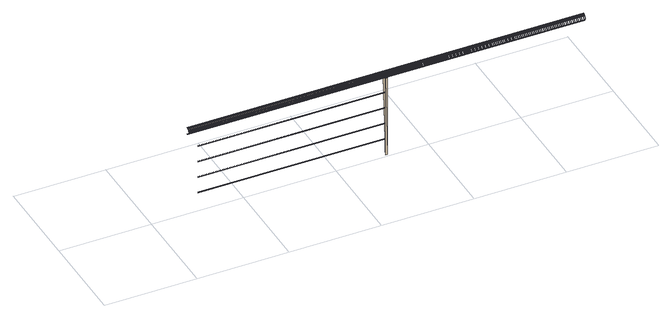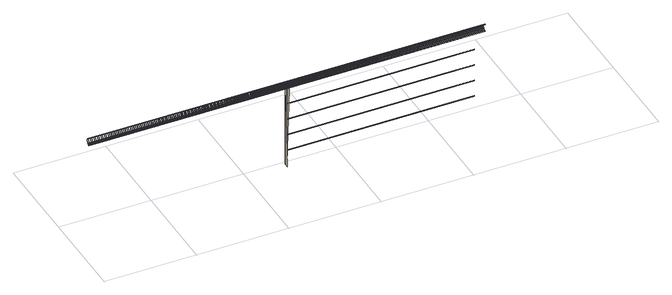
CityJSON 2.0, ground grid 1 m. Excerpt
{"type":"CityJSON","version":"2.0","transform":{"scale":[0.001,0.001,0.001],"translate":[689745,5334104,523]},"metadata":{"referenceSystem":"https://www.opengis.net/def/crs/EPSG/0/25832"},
"CityObjects":{
"building1":{"type":"Building","attributes":{"description":"FZK-Haus create by KHH / IAI / FZK","name":"FZK-Haus","Pset_BuildingCommon.SprinklerProtection":0,"Pset_BuildingCommon.SprinklerProtectionAutomatic":0,"Pset_BuildingCommon.OccupancyType":"citygml:1000 (residential building)","Pset_BuildingCommon.GrossPlannedArea":120,"Pset_BuildingCommon.NumberOfStoreys":2,"Pset_BuildingCommon.YearOfConstruction":"2008","Pset_BuildingCommon.NetAreaPlanned":120,"BaseQuantities.GrossFloorArea":241.5},"children":["building1-1"]},
"building1-1":{"type":"BuildingInstallation","attributes":{"ArchiCADProperties.Ursprungsgeschoss":"Dachgeschoss","ArchiCADProperties.Raumname":"Galerie","ArchiCADProperties.Raumnummer":"7","ArchiCADProperties.Ebene":"Gelaender","ArchiCADProperties.Typ":"Objekt","ArchiCADProperties.Geschützt":0,"ArchiCADProperties.Bibliothekselement-Name":"Geländer_horizontal 13","ArchiCADProperties.Baustoff / Mehrschichtiger Aufbau / Profil / Schraffur":"Solid","ArchiCADProperties.Tragende Funktion":"Nicht definiert","ArchiCADProperties.Lage":"Nicht definiert","ArchiCADProperties.Element-Klassifizierung":"Geländer","ArchiCADProperties.Umbau-Status":"Bestand","ArchiCADProperties.Anzeigen auf Umbau-Filter":"Alle relevanten Filter","ArchiCADProperties.Drehwinkel":0,"ArchiCADProperties.Oberfläche":"Allgemein","AC_Pset_Geländer_horizontal_13.3D":"Detailiert","AC_Pset_Geländer_horizontal_13.Anzahl_Rohre":4,"AC_Pset_Geländer_horizontal_13.Position":"Zwischen Pfosten","AC_Pset_Geländer_horizontal_13.Anzahl_Pfosten":3,"AC_Pset_Geländer_horizontal_13.Auflösung":36,"AC_Pset_Geländer_horizontal_13.Schattenwurf":1,"AC_Pset_Geländer_horizontal_13.Show 2D Hotspots in 3D":1,"AC_Pset_Geländer_horizontal_13.Ausfüllmuster":"Leer","AC_Pset_Geländer_horizontal_13.Handlauf (hamat)":"Zink","AC_Pset_Geländer_horizontal_13.Rohre (bamat)":"Zink","AC_Pset_Geländer_horizontal_13.Pfosten (pomat)":"Zink","AC_Pset_Geländer_horizontal_13.Preis":0,"AC_Pset_Geländer_horizontal_13.Gruppe (FM_Type)":"Andere","AC_Pset_Geländer_horizontal_13.Gruppe (iFMType)":25,"AC_Pset_Geländer_horizontal_13.Gewicht":0,"AC_Pset_Geländer_horizontal_13.Gewichteinheit":"kg","ArchiCADQuantities.Höhenangabe zum Projekt-Nullpunkt":2.7,"ArchiCADQuantities.Höhe zu Geschoss":0,"ArchiCADQuantities.Oberflächenbereich":1.99,"ArchiCADQuantities.Netto-Volumen":0.0256,"ArchiCADQuantities.Fläche":4.29,"ArchiCADQuantities.Höhe (Z Größe)":1,"ArchiCADQuantities.Länge (A)":4.29,"ArchiCADQuantities.Volumen":0.0256,"ArchiCADQuantities.Breite (B)":1},"parents":["building1"],"geometry":[{"type":"MultiSurface","lod":"3","boundaries":[[[0,1,2]],[[3,4,5]],[[6,7,0]],[[5,8,9]],[[10,11,6]],[[9,12,13]],[[14,15,10]],[[13,16,17]],[[18,19,14]],[[17,20,21]],[[22,23,18]],[[21,24,25]],[[26,27,22]],[[25,28,29]],[[30,31,26]],[[29,32,33]],[[34,35,30]],[[33,36,37]],[[38,39,34]],[[37,40,41]],[[42,43,38]],[[41,44,45]],[[46,47,42]],[[45,48,49]],[[50,51,46]],[[49,52,53]],[[53,54,55]],[[56,57,50]],[[58,59,60]],[[61,58,62]],[[63,61,64]],[[65,63,66]],[[67,68,69]],[[70,67,71]],[[72,70,73]],[[74,72,75]],[[76,77,78]],[[79,76,80]],[[81,79,82]],[[83,81,84]],[[85,86,87]],[[88,85,89]],[[90,88,91]],[[92,90,93]],[[94,65,95]],[[96,74,97]],[[98,83,99]],[[100,92,101]],[[59,102,103]],[[68,104,105]],[[77,106,107]],[[86,108,109]],[[102,110,111]],[[112,94,113]],[[104,114,115]],[[116,96,117]],[[106,118,119]],[[120,98,121]],[[108,122,123]],[[124,100,125]],[[126,112,127]],[[128,116,129]],[[130,120,131]],[[132,124,133]],[[110,134,135]],[[114,136,137]],[[118,138,139]],[[122,140,141]],[[142,135,134]],[[143,137,136]],[[144,139,138]],[[145,141,140]],[[146,147,148]],[[149,150,151]],[[152,153,154]],[[155,156,157]],[[158,142,159]],[[147,160,161]],[[162,143,163]],[[150,164,165]],[[166,144,167]],[[153,168,169]],[[170,145,171]],[[156,172,173]],[[174,158,175]],[[176,162,177]],[[178,166,179]],[[180,170,181]],[[160,182,183]],[[164,184,185]],[[168,186,187]],[[172,188,189]],[[190,174,191]],[[192,176,193]],[[194,178,195]],[[196,180,197]],[[62,58,60]],[[64,61,62]],[[66,63,64]],[[95,65,66]],[[71,67,69]],[[73,70,71]],[[75,72,73]],[[97,74,75]],[[80,76,78]],[[82,79,80]],[[84,81,82]],[[99,83,84]],[[89,85,87]],[[91,88,89]],[[93,90,91]],[[101,92,93]],[[60,59,103]],[[113,94,95]],[[69,68,105]],[[117,96,97]],[[78,77,107]],[[121,98,99]],[[87,86,109]],[[125,100,101]],[[103,102,111]],[[127,112,113]],[[105,104,115]],[[129,116,117]],[[107,106,119]],[[131,120,121]],[[109,108,123]],[[133,124,125]],[[111,110,135]],[[146,126,127]],[[115,114,137]],[[149,128,129]],[[119,118,139]],[[152,130,131]],[[123,122,141]],[[155,132,133]],[[198,199,200]],[[201,202,203]],[[204,201,205]],[[206,204,207]],[[208,206,209]],[[210,208,211]],[[202,212,213]],[[212,214,215]],[[216,210,217]],[[218,216,219]],[[64,62,66]],[[73,71,75]],[[82,80,84]],[[91,89,93]],[[214,220,221]],[[60,111,62]],[[69,115,71]],[[78,119,80]],[[87,123,89]],[[220,222,223]],[[224,218,225]],[[103,111,60]],[[95,66,127]],[[66,62,127]],[[105,115,69]],[[97,75,129]],[[75,71,129]],[[107,119,78]],[[99,84,131]],[[84,80,131]],[[109,123,87]],[[101,93,133]],[[93,89,133]],[[226,224,227]],[[113,95,127]],[[62,111,127]],[[117,97,129]],[[71,115,129]],[[121,99,131]],[[80,119,131]],[[125,101,133]],[[89,123,133]],[[222,228,229]],[[230,226,231]],[[127,111,160]],[[129,115,164]],[[131,119,168]],[[133,123,172]],[[228,232,233]],[[111,135,158]],[[146,127,160]],[[115,137,162]],[[149,129,164]],[[119,139,166]],[[152,131,168]],[[123,141,170]],[[155,133,172]],[[111,158,160]],[[115,162,164]],[[119,166,168]],[[123,170,172]],[[234,230,235]],[[135,142,158]],[[147,146,160]],[[137,143,162]],[[150,149,164]],[[139,144,166]],[[153,152,168]],[[141,145,170]],[[156,155,172]],[[232,236,237]],[[238,234,239]],[[158,174,190]],[[182,160,240]],[[162,176,192]],[[184,164,241]],[[166,178,194]],[[186,168,242]],[[170,180,196]],[[188,172,243]],[[236,244,245]],[[246,238,247]],[[244,248,249]],[[250,246,251]],[[248,252,253]],[[3,250,254]],[[252,2,255]],[[1,255,2]],[[4,8,5]],[[7,1,0]],[[8,12,9]],[[11,7,6]],[[198,200,256]],[[12,16,13]],[[15,11,10]],[[16,20,17]],[[19,15,14]],[[20,24,21]],[[23,19,18]],[[24,28,25]],[[27,23,22]],[[28,32,29]],[[31,27,26]],[[32,36,33]],[[35,31,30]],[[36,40,37]],[[39,35,34]],[[40,44,41]],[[43,39,38]],[[257,198,256]],[[44,48,45]],[[47,43,42]],[[48,52,49]],[[51,47,46]],[[52,54,53]],[[57,51,50]],[[256,258,257]],[[259,260,261]],[[262,263,264]]]}]}
},
"vertices":[
[410,23,1631],[4700,23,1631],[410,21,1633],[410,21,1687],[4700,21,1687],[410,23,1689],[410,24,1629],[4700,24,1629],[4700,23,1689],[410,24,1691],[410,26,1628],[4700,26,1628],[4700,24,1691],[410,26,1692],[410,28,1627],[4700,28,1627],[4700,26,1692],[410,28,1693],[410,30,1625],[4700,30,1625],[4700,28,1693],[410,30,1695],[410,32,1624],[4700,32,1624],[4700,30,1695],[410,32,1696],[410,34,1623],[4700,34,1623],[4700,32,1696],[410,34,1697],[410,36,1622],[4700,36,1622],[4700,34,1697],[410,36,1698],[410,39,1622],[4700,39,1622],[4700,36,1698],[410,39,1698],[410,41,1621],[4700,41,1621],[4700,39,1698],[410,41,1699],[410,43,1621],[4700,43,1621],[4700,41,1699],[410,43,1699],[410,45,1620],[4700,45,1620],[4700,43,1699],[410,45,1700],[410,48,1620],[4700,48,1620],[4700,45,1700],[410,48,1700],[4700,48,1700],[410,50,1700],[410,50,1620],[4700,50,1620],[530,45,880],[530,45,879],[2545,45,879],[530,45,881],[2545,45,880],[530,45,882],[2545,45,881],[530,45,883],[2545,45,882],[530,45,1066],[530,45,1065],[2545,45,1065],[530,45,1067],[2545,45,1066],[530,45,1068],[2545,45,1067],[530,45,1069],[2545,45,1068],[530,45,1252],[530,45,1251],[2545,45,1251],[530,45,1253],[2545,45,1252],[530,45,1254],[2545,45,1253],[530,45,1255],[2545,45,1254],[530,45,1438],[530,45,1437],[2545,45,1437],[530,45,1439],[2545,45,1438],[530,45,1440],[2545,45,1439],[530,45,1441],[2545,45,1440],[530,46,883],[2545,45,883],[530,46,1069],[2545,45,1069],[530,46,1255],[2545,45,1255],[530,46,1441],[2545,45,1441],[530,46,879],[2545,46,879],[530,46,1065],[2545,46,1065],[530,46,1251],[2545,46,1251],[530,46,1437],[2545,46,1437],[530,46,878],[2545,46,878],[530,46,884],[2545,46,883],[530,46,1064],[2545,46,1064],[530,46,1070],[2545,46,1069],[530,46,1250],[2545,46,1250],[530,46,1256],[2545,46,1255],[530,46,1436],[2545,46,1436],[530,46,1442],[2545,46,1441],[530,47,885],[2545,46,884],[530,47,1071],[2545,46,1070],[530,47,1257],[2545,46,1256],[530,47,1443],[2545,46,1442],[530,47,877],[2545,47,877],[530,47,1063],[2545,47,1063],[530,47,1249],[2545,47,1249],[530,47,1435],[2545,47,1435],[2545,48,877],[2545,48,1063],[2545,48,1249],[2545,48,1435],[2545,47,885],[2545,48,885],[530,48,885],[2545,47,1071],[2545,48,1071],[530,48,1071],[2545,47,1257],[2545,48,1257],[530,48,1257],[2545,47,1443],[2545,48,1443],[530,48,1443],[2545,48,876],[530,48,877],[2545,48,886],[530,48,886],[2545,48,1062],[530,48,1063],[2545,48,1072],[530,48,1072],[2545,48,1248],[530,48,1249],[2545,48,1258],[530,48,1258],[2545,48,1434],[530,48,1435],[2545,48,1444],[530,48,1444],[2545,49,876],[530,48,876],[2545,49,1062],[530,48,1062],[2545,49,1248],[530,48,1248],[2545,49,1434],[530,48,1434],[2545,49,886],[530,49,886],[2545,49,1072],[530,49,1072],[2545,49,1258],[530,49,1258],[2545,49,1444],[530,49,1444],[2545,50,876],[530,49,876],[2545,50,1062],[530,49,1062],[2545,50,1248],[530,49,1248],[2545,50,1434],[530,49,1434],[2545,25,1620],[2545,75,1620],[2545,25,700],[410,10,1658],[410,10,1655],[4700,10,1655],[410,10,1660],[4700,10,1658],[410,10,1662],[4700,10,1660],[410,10,1665],[4700,10,1662],[410,11,1667],[4700,10,1665],[410,11,1653],[4700,11,1653],[410,11,1651],[4700,11,1651],[410,11,1669],[4700,11,1667],[410,12,1671],[4700,11,1669],[410,12,1649],[4700,12,1649],[410,12,1646],[4700,12,1646],[410,12,1674],[4700,12,1671],[410,13,1676],[4700,12,1674],[410,13,1644],[4700,13,1644],[410,14,1678],[4700,13,1676],[410,14,1642],[4700,14,1642],[410,15,1680],[4700,14,1678],[410,15,1640],[4700,15,1640],[410,17,1682],[4700,15,1680],[2545,50,886],[2545,50,1072],[2545,50,1258],[2545,50,1444],[410,17,1638],[4700,17,1638],[410,18,1684],[4700,17,1682],[410,18,1636],[4700,18,1636],[410,19,1686],[4700,18,1684],[410,19,1634],[4700,19,1634],[4700,19,1686],[4700,21,1633],[2565,25,700],[2565,25,1620],[2565,75,700],[2565,45,880],[2565,45,881],[2565,45,882],[2565,45,1066],[2565,45,1067],[2565,45,1068]
]}
